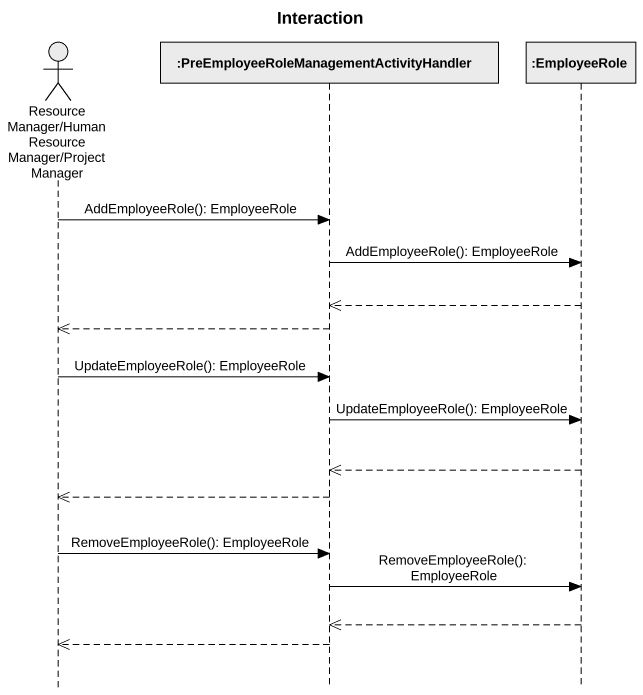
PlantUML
@startuml
title Interaction
hide footbox
actor "Resource Manager/Human Resource Manager/Project Manager" as Resource_Manager_Human #EBEBEB
participant ":PreEmployeeRoleManagementActivityHandler" as PreEmployeeRoleManagementAct #EBEBEB
participant ":EmployeeRole" as EmployeeRole #EBEBEB

Resource_Manager_Human -> PreEmployeeRoleManagementAct : AddEmployeeRole(): EmployeeRole
PreEmployeeRoleManagementAct -> EmployeeRole : AddEmployeeRole(): EmployeeRole
EmployeeRole -->> PreEmployeeRoleManagementAct
PreEmployeeRoleManagementAct -->> Resource_Manager_Human
Resource_Manager_Human -> PreEmployeeRoleManagementAct : UpdateEmployeeRole(): EmployeeRole
PreEmployeeRoleManagementAct -> EmployeeRole : UpdateEmployeeRole(): EmployeeRole
EmployeeRole -->> PreEmployeeRoleManagementAct
PreEmployeeRoleManagementAct -->> Resource_Manager_Human
Resource_Manager_Human -> PreEmployeeRoleManagementAct : RemoveEmployeeRole(): EmployeeRole
PreEmployeeRoleManagementAct -> EmployeeRole : RemoveEmployeeRole(): EmployeeRole
EmployeeRole -->> PreEmployeeRoleManagementAct
PreEmployeeRoleManagementAct -->> Resource_Manager_Human
@enduml
